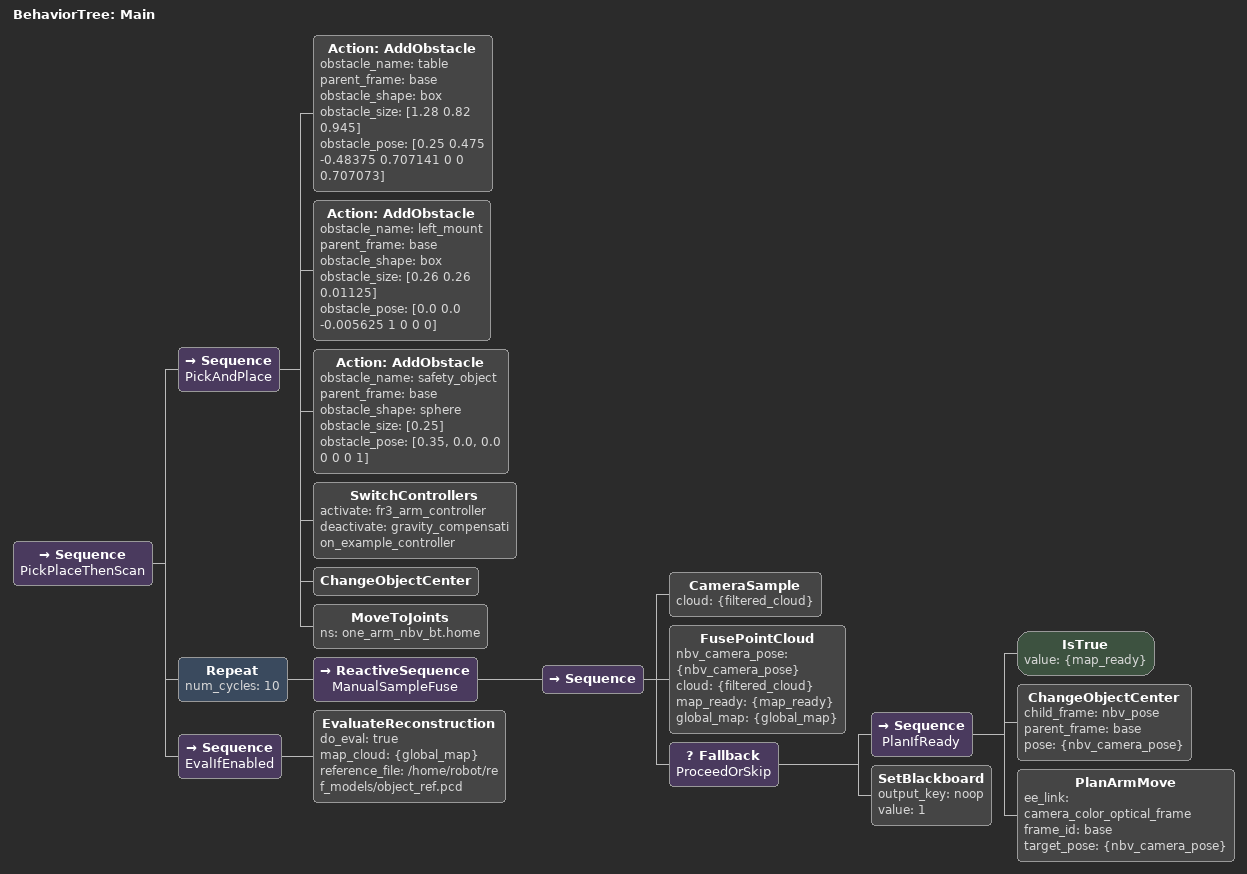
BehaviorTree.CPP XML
<?xml version="1.0"?>
<root main_tree_to_execute="Main">
  <BehaviorTree ID="Main">

    <Sequence name="PickPlaceThenScan">

      <Sequence name="PickAndPlace">

      <Action ID="AddObstacle"
          obstacle_name="table"
          parent_frame="base"
          obstacle_shape="box"
          obstacle_size="[1.28 0.82 0.945]"
          obstacle_pose="[0.25 0.475 -0.48375 0.707141 0 0 0.707073]"/>

      <Action ID="AddObstacle"
        obstacle_name="left_mount"
        parent_frame="base"
        obstacle_shape="box"
        obstacle_size="[0.26 0.26 0.01125]"
        obstacle_pose="[0.0 0.0 -0.005625 1 0 0 0]"/>

      <Action ID="AddObstacle"
          obstacle_name="safety_object"
          parent_frame="base"
          obstacle_shape="sphere"
          obstacle_size="[0.25]"
          obstacle_pose="[0.35, 0.0, 0.0 0 0 0 1]"/>

      <SwitchControllers
        activate="fr3_arm_controller"
        deactivate="gravity_compensation_example_controller"/>

      <ChangeObjectCenter/>

      <!-- Pick & Place with your existing nodes  -->

      <MoveToJoints ns="one_arm_nbv_bt.home"/>

      <!--  Switch controllers for hand-guiding / gravity compensation  -->
      <!-- Deactivate joint_trajectory_controller; activate impedance or hand-guiding controller -->

      </Sequence>

      <!--  Manual NBV sampling loop (user moves arm by hand) -->
      <Repeat num_cycles="10">
        <ReactiveSequence name="ManualSampleFuse">

          <Sequence>
            <CameraSample cloud="{filtered_cloud}"/>
            <FusePointCloud nbv_camera_pose="{nbv_camera_pose}" cloud="{filtered_cloud}" map_ready="{map_ready}" global_map="{global_map}"/>
            <Fallback name="ProceedOrSkip">
              <Sequence name="PlanIfReady">
                <IsTrue value="{map_ready}"/>
                <ChangeObjectCenter child_frame="nbv_pose" parent_frame="base" pose="{nbv_camera_pose}"/>

                <PlanArmMove ee_link="camera_color_optical_frame" frame_id="base" target_pose="{nbv_camera_pose}"/>
               </Sequence>

              <!-- No-op branch that always succeeds (so the Fallback, then Sequence, then Repeat continue) -->
              <SetBlackboard output_key="noop" value="1"/>
            </Fallback>
          </Sequence>

        </ReactiveSequence>
      </Repeat>

      <Sequence name="EvalIfEnabled">
        <EvaluateReconstruction
            do_eval="true"
            map_cloud="{global_map}"
            reference_file="/home/robot/ref_models/object_ref.pcd"
        />
      </Sequence>

    </Sequence>

  </BehaviorTree>
</root>
